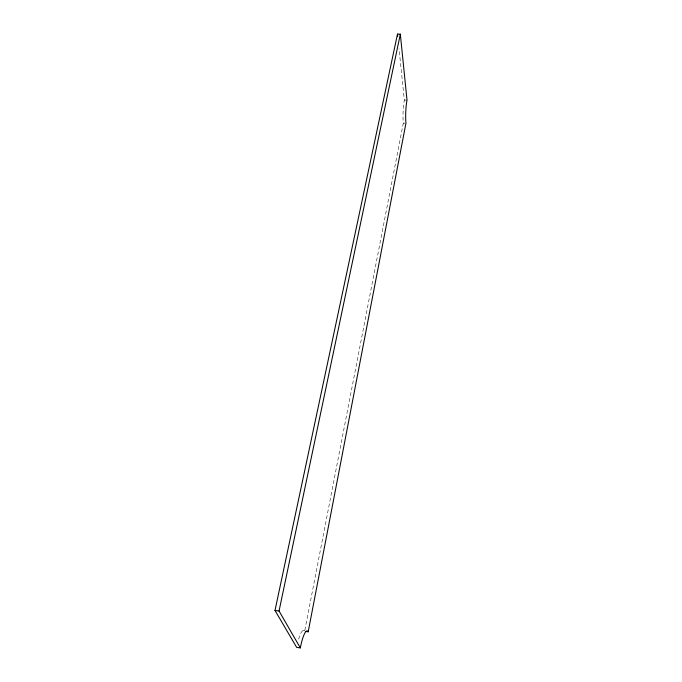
<?xml version="1.0" encoding="UTF-8"?>
<svg xmlns="http://www.w3.org/2000/svg" width="682" height="682" viewBox="0 0 682 682"><rect width="100%" height="100%" fill="white"/><g stroke="black" fill="none" stroke-linecap="round" stroke-linejoin="round"><path stroke-width="0.51" stroke-dasharray="3.41 2.56" d="M304.837 630.245L403.309 123.11A16.155 2.404 -87.3 0 1 404.349 100.041L399.013 48.754M404.349 100.041L407.001 100.135M403.309 123.11L405.065 123.178M302.97 630.5L304.769 630.748M298.648 639.136A23.64 4.561 -81.7 0 1 304.641 631.293"/><path stroke-width="1.02" d="M308.196 631.788L405.952 123.212A16.163 2.361 -87.3 0 1 407.001 100.135L400.334 34.168L397.495 34.1L274.999 610.45L296.653 647.371L300.319 647.9A23.657 4.493 -81.7 0 1 308.196 631.788L305.527 631.421M300.319 647.9L279.049 611.004L400.334 34.168M274.999 610.45L279.049 611.004M397.495 34.1L397.708 36.197"/></g></svg>
